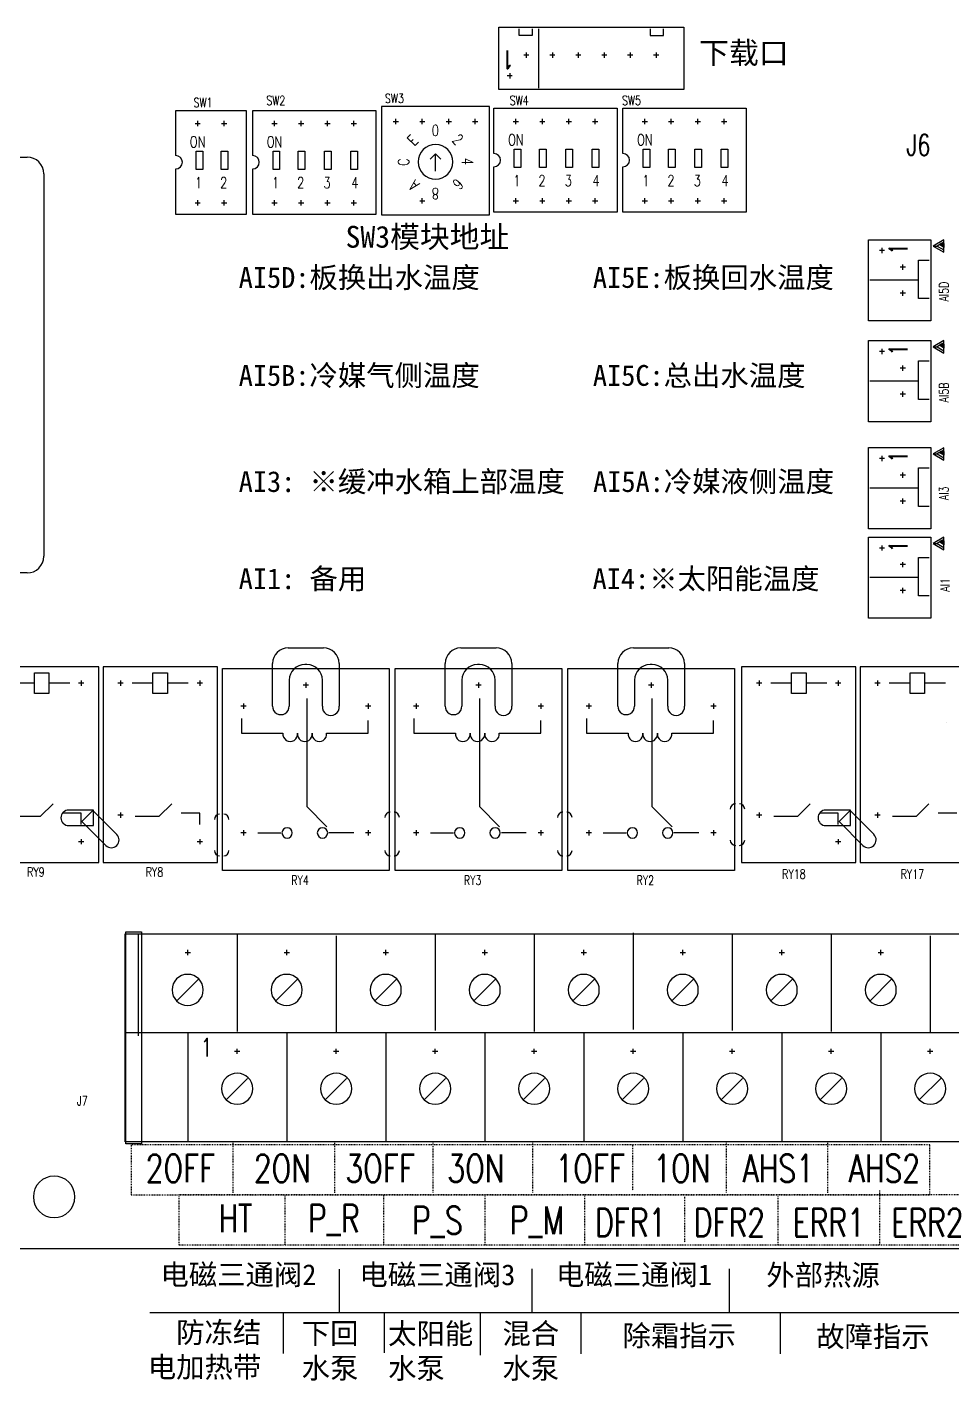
# Model space of a CAD drawing. Extents: x 2314 to 21015, y 153 to 5929.
# Drawn here: x 17591 to 19856, y 465 to 3782 of the extents above; entities that cross this region are included whole.
import ezdxf

# ---------------------------------------------------------------- set-up
doc = ezdxf.new("R2010")
doc.units = 0
doc.header["$MEASUREMENT"] = 0
doc.linetypes.add('PADS_DASH_600000', pattern=[4, 2, -2])
doc.layers.get('0').update_dxf_attribs({"linetype": 'CONTINUOUS'})
for name, color, linetype in [('2D_LINE_26', 2, 'CONTINUOUS'), ('BOARD_CUTOUT_00', 6, 'CONTINUOUS'), ('BOARD_OUTLINE_00', 6, 'CONTINUOUS'), ('DRIL_SYMBOL', 6, 'CONTINUOUS'), ('PART_NAME_26', 2, 'CONTINUOUS'), ('PART_TOP_2DLINE_00', 254, 'CONTINUOUS'), ('PART_TOP_2DLINE_26', 2, 'CONTINUOUS'), ('PART_TOP_COPPER_26', 2, 'CONTINUOUS'), ('PART_TOP_TEXT_26', 2, 'CONTINUOUS'), ('TAG_00', 6, 'CONTINUOUS'), ('TAG_01', 6, 'CONTINUOUS'), ('TEXT_26', 2, 'CONTINUOUS')]:
    doc.layers.add(name, color=color, linetype=linetype)
doc.styles.add('W0$254', font='simplex', dxfattribs={"width": 0.75})
doc.styles.add('宋体', font='simsun.ttc')

msp = doc.modelspace()

# ---------------------------------------------------------------- linework, layer by layer
at = {"color": 0}
msp.add_line((19843.1, 2077.4), (19843.1, 2077.4), dxfattribs=at)
msp.add_line((19843.1, 2077.4), (19843.1, 2077.4), dxfattribs=at)
for p, q in [((18355.8, 738.5), (18355.8, 632.5)), ((18827.1, 739.6), (18827.1, 632.5)), ((19310.6, 739.7), (19310.6, 632.5)), ((18465.6, 632.5), (18465.6, 534)), ((18700.6, 632.5), (18700.6, 527.7)), ((18947.7, 632.5), (18947.7, 531.1)), ((19435.8, 632.5), (19435.8, 531.1))]:
    msp.add_line(p, q)
at = {"lineweight": 30}
for p, q in [((17892, 632.5), (19896.5, 632.5)), ((18218.6, 632.5), (18218.6, 531.8))]:
    msp.add_line(p, q, dxfattribs=at)
at = {"layer": '2D_LINE_26', "color": 0, "linetype": 'PADS_DASH_600000'}
for p, q in [((17845.9, 1043.1), (17845.9, 920.8)), ((19802.4, 1043.1), (17845.9, 1043.1)), ((18095.6, 925.9), (18095.6, 1048.2)), ((18345.2, 925.9), (18345.2, 1048.2)), ((18584.7, 1048.2), (18584.7, 925.9)), ((18829.3, 1048.2), (18829.3, 925.9)), ((19073.8, 1043.1), (19073.8, 931)), ((19303.1, 1048.2), (19303.1, 925.9)), ((19552.7, 925.9), (19552.7, 1050.7)), ((19802.4, 920.8), (19802.4, 1043.1)), ((19680.1, 798.5), (19680.1, 931)), ((17845.9, 920.8), (19802.4, 920.8)), ((17963.1, 920.8), (17963.1, 798.5)), ((19919.6, 920.8), (17963.1, 920.8)), ((18223, 798.5), (18223, 920.8)), ((18465, 798.5), (18465, 920.8)), ((18712.1, 920.8), (18712.1, 798.5)), ((18956.6, 920.8), (18956.6, 798.5)), ((19201.2, 915.7), (19201.2, 803.6)), ((19430.4, 920.8), (19430.4, 798.5)), ((17963.1, 798.5), (19919.6, 798.5))]:
    msp.add_line(p, q, dxfattribs=at)
at = {"layer": 'BOARD_CUTOUT_00', "color": 0}
for centre, radius, start, end in [((18480.3, 1845.5), 12.7, 90, 180), ((18490.4, 1845.5), 12.7, 0, 90), ((18903.1, 1845.5), 12.7, 90, 180), ((18913.3, 1845.5), 12.7, 0, 90), ((19326, 1865.9), 12.7, 90, 180), ((19336.2, 1865.9), 12.7, 0, 90), ((18062.5, 1840.4), 12.7, 90, 180), ((18072.7, 1840.4), 12.7, 0, 90), ((18062.5, 1764), 12.7, 180, 270), ((18072.7, 1764), 12.7, 270, 0), ((18480.3, 1764), 12.7, 180, 270), ((18490.4, 1764), 12.7, 270, 0), ((18903.1, 1764), 12.7, 180, 270), ((18913.3, 1764), 12.7, 270, 0), ((19326, 1789.5), 12.7, 180, 270), ((19336.2, 1789.5), 12.7, 270, 0), ((17657.4, 915.7), 50.9, 0, 180), ((17657.4, 915.7), 50.9, 180, 0)]:
    msp.add_arc(centre, radius, start, end, dxfattribs=at)
at = {"layer": 'BOARD_OUTLINE_00', "color": 0}
msp.add_line((20281.3, 788.4), (14014.6, 788.4), dxfattribs=at)
at = {"layer": 'DRIL_SYMBOL', "color": 0}
for p, q in [((18814, 3719.3), (18814, 3706.3)), ((18877.7, 3719.3), (18877.7, 3706.3)), ((18941.3, 3719.3), (18941.3, 3706.3)), ((19005, 3719.3), (19005, 3706.3)), ((19068.7, 3719.3), (19068.7, 3706.3)), ((19132.4, 3719.3), (19132.4, 3706.3)), ((18820.4, 3712.8), (18807.5, 3712.8)), ((18884.1, 3712.8), (18871.2, 3712.8)), ((18947.8, 3712.8), (18934.9, 3712.8)), ((19011.5, 3712.8), (18998.6, 3712.8)), ((19075.2, 3712.8), (19062.2, 3712.8)), ((19138.9, 3712.8), (19125.9, 3712.8)), ((18779.7, 3661.9), (18766.7, 3661.9)), ((18773.2, 3668.3), (18773.2, 3655.4)), ((18009, 3538.7), (18009, 3551.7)), ((18073.7, 3538.7), (18073.7, 3551.7)), ((18197.5, 3538.7), (18197.5, 3551.7)), ((18262.2, 3538.7), (18262.2, 3551.7)), ((18326.9, 3538.7), (18326.9, 3551.7)), ((18391.6, 3538.7), (18391.6, 3551.7)), ((18488, 3550.3), (18501, 3550.3)), ((18494.5, 3543.8), (18494.5, 3556.8)), ((18552.8, 3550.3), (18565.7, 3550.3)), ((18559.2, 3543.8), (18559.2, 3556.8)), ((18617.5, 3550.3), (18630.4, 3550.3)), ((18623.9, 3543.8), (18623.9, 3556.8)), ((18682.2, 3550.3), (18695.1, 3550.3)), ((18688.6, 3543.8), (18688.6, 3556.8)), ((18782, 3550.3), (18795, 3550.3)), ((18788.5, 3543.8), (18788.5, 3556.8)), ((18846.7, 3550.3), (18859.7, 3550.3)), ((18853.2, 3543.8), (18853.2, 3556.8)), ((18911.4, 3550.3), (18924.4, 3550.3)), ((18917.9, 3543.8), (18917.9, 3556.8)), ((18976.1, 3550.3), (18989.1, 3550.3)), ((18982.6, 3543.8), (18982.6, 3556.8)), ((19097.9, 3550.3), (19110.8, 3550.3)), ((19104.4, 3543.8), (19104.4, 3556.8)), ((19162.6, 3550.3), (19175.6, 3550.3)), ((19169.1, 3543.8), (19169.1, 3556.8)), ((19227.3, 3550.3), (19240.3, 3550.3)), ((19233.8, 3543.8), (19233.8, 3556.8)), ((19292, 3550.3), (19305, 3550.3)), ((19298.5, 3543.8), (19298.5, 3556.8)), ((18002.5, 3545.2), (18015.4, 3545.2)), ((18067.2, 3545.2), (18080.2, 3545.2)), ((18191, 3545.2), (18204, 3545.2)), ((18255.7, 3545.2), (18268.7, 3545.2)), ((18320.4, 3545.2), (18333.4, 3545.2)), ((18385.1, 3545.2), (18398.1, 3545.2)), ((18002.5, 3351.1), (18015.4, 3351.1)), ((18009, 3344.6), (18009, 3357.5)), ((18067.2, 3351.1), (18080.2, 3351.1)), ((18073.7, 3344.6), (18073.7, 3357.5)), ((18191, 3351.1), (18204, 3351.1)), ((18197.5, 3344.6), (18197.5, 3357.5)), ((18255.7, 3351.1), (18268.7, 3351.1)), ((18262.2, 3344.6), (18262.2, 3357.5)), ((18320.4, 3351.1), (18333.4, 3351.1)), ((18326.9, 3344.6), (18326.9, 3357.5)), ((18385.1, 3351.1), (18398.1, 3351.1)), ((18391.6, 3344.6), (18391.6, 3357.5)), ((18552.8, 3356.2), (18565.7, 3356.2)), ((18559.2, 3349.7), (18559.2, 3362.6)), ((18782, 3356.2), (18795, 3356.2)), ((18788.5, 3349.7), (18788.5, 3362.6)), ((18846.7, 3356.2), (18859.7, 3356.2)), ((18853.2, 3349.7), (18853.2, 3362.6)), ((18911.4, 3356.2), (18924.4, 3356.2)), ((18917.9, 3349.7), (18917.9, 3362.6)), ((18976.1, 3356.2), (18989.1, 3356.2)), ((18982.6, 3349.7), (18982.6, 3362.6)), ((19097.9, 3356.2), (19110.8, 3356.2)), ((19104.4, 3349.7), (19104.4, 3362.6)), ((19162.6, 3356.2), (19175.6, 3356.2)), ((19169.1, 3349.7), (19169.1, 3362.6)), ((19227.3, 3356.2), (19240.3, 3356.2)), ((19233.8, 3349.7), (19233.8, 3362.6)), ((19292, 3356.2), (19305, 3356.2)), ((19298.5, 3349.7), (19298.5, 3362.6)), ((19691.7, 3233.9), (19678.7, 3233.9)), ((19685.2, 3227.4), (19685.2, 3240.4)), ((19742.6, 3193.1), (19729.7, 3193.1)), ((19736.1, 3186.7), (19736.1, 3199.6)), ((19742.6, 3129.5), (19729.7, 3129.5)), ((19736.1, 3123), (19736.1, 3135.9)), ((19691.7, 2986.8), (19678.7, 2986.8)), ((19685.2, 2980.3), (19685.2, 2993.3)), ((19736.1, 2939.6), (19736.1, 2952.5)), ((19742.6, 2946), (19729.7, 2946)), ((19736.1, 2875.9), (19736.1, 2888.8)), ((19742.6, 2882.3), (19729.7, 2882.3)), ((19691.7, 2724.4), (19678.7, 2724.4)), ((19685.2, 2717.9), (19685.2, 2730.9)), ((19736.1, 2677.2), (19736.1, 2690.1)), ((19742.6, 2683.6), (19729.7, 2683.6)), ((19736.1, 2613.5), (19736.1, 2626.4)), ((19742.6, 2620), (19729.7, 2620)), ((19691.7, 2505.3), (19678.7, 2505.3)), ((19685.2, 2498.9), (19685.2, 2511.8)), ((19742.6, 2464.6), (19729.7, 2464.6)), ((19736.1, 2458.1), (19736.1, 2471)), ((19742.6, 2400.9), (19729.7, 2400.9)), ((19736.1, 2394.4), (19736.1, 2407.4)), ((17730.1, 2174.2), (17717.2, 2174.2)), ((17723.7, 2180.6), (17723.7, 2167.7)), ((17826.4, 2174.2), (17813.5, 2174.2)), ((17820, 2180.6), (17820, 2167.7)), ((18020.5, 2174.2), (18007.6, 2174.2)), ((18014.1, 2180.6), (18014.1, 2167.7)), ((18280.4, 2169.1), (18267.4, 2169.1)), ((18273.9, 2175.5), (18273.9, 2162.6)), ((18703.3, 2169.1), (18690.3, 2169.1)), ((18696.8, 2175.5), (18696.8, 2162.6)), ((19126.1, 2169.1), (19113.2, 2169.1)), ((19119.7, 2175.5), (19119.7, 2162.6)), ((19390.6, 2174.2), (19377.6, 2174.2)), ((19384.1, 2180.6), (19384.1, 2167.7)), ((19584.7, 2174.2), (19571.7, 2174.2)), ((19578.2, 2180.6), (19578.2, 2167.7)), ((19681, 2174.2), (19668, 2174.2)), ((19674.5, 2180.6), (19674.5, 2167.7)), ((18121.1, 2124.6), (18121.1, 2111.6)), ((18426.8, 2124.6), (18426.8, 2111.6)), ((18543.9, 2124.6), (18543.9, 2111.6)), ((18849.6, 2124.6), (18849.6, 2111.6)), ((18966.8, 2124.6), (18966.8, 2111.6)), ((19272.5, 2124.6), (19272.5, 2111.6)), ((18127.5, 2118.1), (18114.6, 2118.1)), ((18433.2, 2118.1), (18420.3, 2118.1)), ((18550.4, 2118.1), (18537.5, 2118.1)), ((18856.1, 2118.1), (18843.2, 2118.1)), ((18973.3, 2118.1), (18960.3, 2118.1)), ((19279, 2118.1), (19266, 2118.1)), ((17826.4, 1850.6), (17813.5, 1850.6)), ((17820, 1857.1), (17820, 1844.2)), ((19390.6, 1850.6), (19377.6, 1850.6)), ((19384.1, 1857.1), (19384.1, 1844.2)), ((19681, 1850.6), (19668, 1850.6)), ((19674.5, 1857.1), (19674.5, 1844.2)), ((17723.7, 1792.4), (17723.7, 1779.5)), ((18014.1, 1792.4), (18014.1, 1779.5)), ((18127.5, 1807.3), (18114.6, 1807.3)), ((18121.1, 1813.8), (18121.1, 1800.9)), ((18433.2, 1807.3), (18420.3, 1807.3)), ((18426.8, 1813.8), (18426.8, 1800.9)), ((18550.4, 1807.3), (18537.5, 1807.3)), ((18543.9, 1813.8), (18543.9, 1800.9)), ((18856.1, 1807.3), (18843.2, 1807.3)), ((18849.6, 1813.8), (18849.6, 1800.9)), ((18973.3, 1807.3), (18960.3, 1807.3)), ((18966.8, 1813.8), (18966.8, 1800.9)), ((19279, 1807.3), (19266, 1807.3)), ((19272.5, 1813.8), (19272.5, 1800.9)), ((19578.2, 1792.4), (19578.2, 1779.5)), ((17730.1, 1785.9), (17717.2, 1785.9)), ((18020.5, 1785.9), (18007.6, 1785.9)), ((19584.7, 1785.9), (19571.7, 1785.9)), ((17978, 1514.4), (17991, 1514.4)), ((17984.5, 1507.9), (17984.5, 1520.8)), ((18220.6, 1514.4), (18233.5, 1514.4)), ((18227, 1507.9), (18227, 1520.8)), ((18463.1, 1514.4), (18476, 1514.4)), ((18469.6, 1507.9), (18469.6, 1520.8)), ((18705.6, 1514.4), (18718.5, 1514.4)), ((18712.1, 1507.9), (18712.1, 1520.8)), ((18948.1, 1514.4), (18961.1, 1514.4)), ((18954.6, 1507.9), (18954.6, 1520.8)), ((19190.6, 1514.4), (19203.6, 1514.4)), ((19197.1, 1507.9), (19197.1, 1520.8)), ((19433.1, 1514.4), (19446.1, 1514.4)), ((19439.6, 1507.9), (19439.6, 1520.8)), ((19675.7, 1514.4), (19688.6, 1514.4)), ((19682.1, 1507.9), (19682.1, 1520.8)), ((18099.3, 1272.4), (18112.2, 1272.4)), ((18105.8, 1265.9), (18105.8, 1278.8)), ((18341.8, 1272.4), (18354.8, 1272.4)), ((18348.3, 1265.9), (18348.3, 1278.8)), ((18584.3, 1272.4), (18597.3, 1272.4)), ((18590.8, 1265.9), (18590.8, 1278.8)), ((18826.9, 1272.4), (18839.8, 1272.4)), ((18833.3, 1265.9), (18833.3, 1278.8)), ((19069.4, 1272.4), (19082.3, 1272.4)), ((19075.8, 1265.9), (19075.8, 1278.8)), ((19311.9, 1272.4), (19324.8, 1272.4)), ((19318.4, 1265.9), (19318.4, 1278.8)), ((19554.4, 1272.4), (19567.3, 1272.4)), ((19560.9, 1265.9), (19560.9, 1278.8)), ((19796.9, 1272.4), (19809.9, 1272.4)), ((19803.4, 1265.9), (19803.4, 1278.8))]:
    msp.add_line(p, q, dxfattribs=at)
at = {"layer": 'PART_TOP_2DLINE_00', "color": 0}
for p, q in [((18230.6, 2260.8), (18317.2, 2260.8)), ((18653.5, 2260.8), (18740.1, 2260.8)), ((19076.4, 2260.8), (19163, 2260.8)), ((18192.4, 2118.1), (18192.4, 2222.6)), ((18355.4, 2222.6), (18355.4, 2118.1)), ((18615.3, 2118.1), (18615.3, 2222.6)), ((18778.3, 2222.6), (18778.3, 2118.1)), ((19038.1, 2118.1), (19038.1, 2222.6)), ((19201.2, 2222.6), (19201.2, 2118.1)), ((18276.5, 2220), (18271.4, 2220)), ((18699.3, 2220), (18694.2, 2220)), ((19122.2, 2220), (19117.1, 2220)), ((18233.2, 2181.8), (18233.2, 2118.1)), ((18314.7, 2118.1), (18314.7, 2181.8)), ((18656, 2181.8), (18656, 2118.1)), ((18737.5, 2118.1), (18737.5, 2181.8)), ((19078.9, 2181.8), (19078.9, 2118.1)), ((19160.4, 2118.1), (19160.4, 2181.8)), ((17753.7, 1863.4), (17693.1, 1863.4)), ((17752.4, 1862.1), (17725.4, 1835.1)), ((17811, 1803.5), (17752.4, 1862.1)), ((17753.7, 1825.2), (17753.7, 1863.4)), ((19608.3, 1863.4), (19547.6, 1863.4)), ((19607, 1862.1), (19580, 1835.1)), ((19665.6, 1803.5), (19607, 1862.1)), ((19608.3, 1825.2), (19608.3, 1863.4)), ((17693.1, 1825.2), (17753.7, 1825.2)), ((17725.4, 1835.1), (17784, 1776.5)), ((19547.6, 1825.2), (19608.3, 1825.2)), ((19580, 1835.1), (19638.6, 1776.5))]:
    msp.add_line(p, q, dxfattribs=at)
for centre, radius, start, end in [((18230.6, 2222.6), 38.2, 90, 180), ((18317.2, 2222.6), 38.2, 0, 90), ((18653.5, 2222.6), 38.2, 90, 180), ((18740.1, 2222.6), 38.2, 0, 90), ((19076.4, 2222.6), 38.2, 90, 180), ((19163, 2222.6), 38.2, 0, 90), ((18271.4, 2181.8), 38.2, 90, 180), ((18276.5, 2181.8), 38.2, 0, 90), ((18694.2, 2181.8), 38.2, 90, 180), ((18699.3, 2181.8), 38.2, 0, 90), ((19117.1, 2181.8), 38.2, 90, 180), ((19122.2, 2181.8), 38.2, 0, 90), ((18212.8, 2117.5), 20.4, 178.2, 1.8), ((18335, 2115.6), 20.5, 172.85, 7.15), ((18635.6, 2117.5), 20.4, 178.2, 1.8), ((18757.9, 2115.6), 20.5, 172.85, 7.15), ((19058.5, 2117.5), 20.4, 178.2, 1.8), ((19180.8, 2115.6), 20.5, 172.85, 7.15), ((17693.1, 1844.3), 19.1, 90, 270), ((19547.6, 1844.3), 19.1, 90, 270), ((17797.2, 1790.3), 19.1, 226.4, 43.6), ((19651.7, 1790.3), 19.1, 226.4, 43.6)]:
    msp.add_arc(centre, radius, start, end, dxfattribs=at)
at = {"layer": 'PART_TOP_2DLINE_26', "color": 0}
for p, q in [((18746.5, 3628.8), (18746.5, 3781.6)), ((18746.5, 3781.6), (19199.9, 3781.6)), ((19199.9, 3781.6), (19199.9, 3628.8)), ((18796.3, 3761.3), (18796.3, 3777.5)), ((18828.6, 3761.3), (18796.3, 3761.3)), ((18828.6, 3777.5), (18828.6, 3761.3)), ((18844.8, 3631.9), (18844.8, 3777.5)), ((19117.7, 3777.5), (19117.7, 3761.3)), ((19117.7, 3761.3), (19150.1, 3761.3)), ((19150.1, 3761.3), (19150.1, 3777.5)), ((19199.9, 3628.8), (18746.5, 3628.8)), ((18724, 3587), (18459.1, 3587)), ((18459.1, 3587), (18459.1, 3322)), ((18724, 3322), (18724, 3587)), ((18734.7, 3471.7), (18734.7, 3582.6)), ((18734.7, 3582.6), (19036.4, 3582.6)), ((19036.4, 3582.6), (19036.4, 3327.9)), ((19050.6, 3471.7), (19050.6, 3582.6)), ((19050.6, 3582.6), (19352.2, 3582.6)), ((19352.2, 3582.6), (19352.2, 3327.9)), ((17955.2, 3466.6), (17955.2, 3577.5)), ((17955.2, 3577.5), (18127.4, 3577.5)), ((18127.4, 3577.5), (18127.4, 3322.8)), ((18143.7, 3466.6), (18143.7, 3577.5)), ((18143.7, 3577.5), (18445.4, 3577.5)), ((18445.4, 3577.5), (18445.4, 3322.8)), ((18784.6, 3437.5), (18784.6, 3482.8)), ((18784.6, 3482.8), (18800.8, 3482.8)), ((18800.8, 3482.8), (18800.8, 3444)), ((18846.1, 3437.5), (18846.1, 3482.8)), ((18846.1, 3482.8), (18862.3, 3482.8)), ((18862.3, 3482.8), (18862.3, 3444)), ((18910.8, 3437.5), (18910.8, 3482.8)), ((18910.8, 3482.8), (18927, 3482.8)), ((18927, 3482.8), (18927, 3444)), ((18975.5, 3437.5), (18975.5, 3482.8)), ((18975.5, 3482.8), (18991.7, 3482.8)), ((18991.7, 3482.8), (18991.7, 3444)), ((19100.5, 3437.5), (19100.5, 3482.8)), ((19100.5, 3482.8), (19116.7, 3482.8)), ((19116.7, 3482.8), (19116.7, 3444)), ((19162, 3437.5), (19162, 3482.8)), ((19162, 3482.8), (19178.2, 3482.8)), ((19178.2, 3482.8), (19178.2, 3444)), ((19226.7, 3437.5), (19226.7, 3482.8)), ((19226.7, 3482.8), (19242.9, 3482.8)), ((19242.9, 3482.8), (19242.9, 3444)), ((19291.4, 3437.5), (19291.4, 3482.8)), ((19291.4, 3482.8), (19307.6, 3482.8)), ((19307.6, 3482.8), (19307.6, 3444)), ((16042.4, 3463.2), (17591.1, 3463.2)), ((18005.1, 3432.4), (18005.1, 3477.7)), ((18005.1, 3477.7), (18021.3, 3477.7)), ((18021.3, 3477.7), (18021.3, 3438.9)), ((18066.6, 3432.4), (18066.6, 3477.7)), ((18066.6, 3477.7), (18082.8, 3477.7)), ((18082.8, 3477.7), (18082.8, 3438.9)), ((18193.6, 3432.4), (18193.6, 3477.7)), ((18193.6, 3477.7), (18209.8, 3477.7)), ((18209.8, 3477.7), (18209.8, 3438.9)), ((18255.1, 3432.4), (18255.1, 3477.7)), ((18255.1, 3477.7), (18271.3, 3477.7)), ((18271.3, 3477.7), (18271.3, 3438.9)), ((18319.8, 3432.4), (18319.8, 3477.7)), ((18319.8, 3477.7), (18336, 3477.7)), ((18336, 3477.7), (18336, 3438.9)), ((18384.5, 3432.4), (18384.5, 3477.7)), ((18384.5, 3477.7), (18400.7, 3477.7)), ((18400.7, 3477.7), (18400.7, 3438.9)), ((18578.6, 3457.8), (18591.6, 3470.8)), ((18591.6, 3470.8), (18604.5, 3457.8)), ((18591.6, 3428.7), (18591.6, 3470.8)), ((17632, 3422.3), (17632, 2485)), ((17955.2, 3322.8), (17955.2, 3434.2)), ((18021.3, 3432.4), (18005.1, 3432.4)), ((18021.3, 3438.9), (18021.3, 3432.4)), ((18082.8, 3432.4), (18066.6, 3432.4)), ((18082.8, 3438.9), (18082.8, 3432.4)), ((18143.7, 3322.8), (18143.7, 3434.2)), ((18209.8, 3432.4), (18193.6, 3432.4)), ((18209.8, 3438.9), (18209.8, 3432.4)), ((18271.3, 3432.4), (18255.1, 3432.4)), ((18271.3, 3438.9), (18271.3, 3432.4)), ((18336, 3432.4), (18319.8, 3432.4)), ((18336, 3438.9), (18336, 3432.4)), ((18400.7, 3432.4), (18384.5, 3432.4)), ((18400.7, 3438.9), (18400.7, 3432.4)), ((18734.7, 3327.9), (18734.7, 3439.3)), ((18800.8, 3437.5), (18784.6, 3437.5)), ((18800.8, 3444), (18800.8, 3437.5)), ((18862.3, 3437.5), (18846.1, 3437.5)), ((18862.3, 3444), (18862.3, 3437.5)), ((18927, 3437.5), (18910.8, 3437.5)), ((18927, 3444), (18927, 3437.5)), ((18991.7, 3437.5), (18975.5, 3437.5)), ((18991.7, 3444), (18991.7, 3437.5)), ((19050.6, 3327.9), (19050.6, 3439.3)), ((19116.7, 3437.5), (19100.5, 3437.5)), ((19116.7, 3444), (19116.7, 3437.5)), ((19178.2, 3437.5), (19162, 3437.5)), ((19178.2, 3444), (19178.2, 3437.5)), ((19242.9, 3437.5), (19226.7, 3437.5)), ((19242.9, 3444), (19242.9, 3437.5)), ((19307.6, 3437.5), (19291.4, 3437.5)), ((19307.6, 3444), (19307.6, 3437.5)), ((18127.4, 3322.8), (17955.2, 3322.8)), ((18445.4, 3322.8), (18143.7, 3322.8)), ((18459.1, 3322), (18724, 3322)), ((19036.4, 3327.9), (18734.7, 3327.9)), ((19352.2, 3327.9), (19050.6, 3327.9)), ((19652.1, 3061.9), (19652.1, 3260.6)), ((19652.1, 3260.6), (19804.9, 3260.6)), ((19804.9, 3260.6), (19804.9, 3061.9)), ((19836.8, 3260.5), (19810.9, 3245.2)), ((19830.3, 3251.7), (19820.6, 3245.2)), ((19830.3, 3251.7), (19827.1, 3248.4)), ((19827.1, 3248.4), (19830.3, 3251.7)), ((19836.8, 3254.9), (19830.3, 3251.7)), ((19830.3, 3251.7), (19836.8, 3251.7)), ((19836.8, 3245.2), (19830.3, 3251.7)), ((19836.8, 3229.9), (19836.8, 3260.5)), ((19836.8, 3245.2), (19836.8, 3254.9)), ((19836.8, 3251.7), (19836.8, 3248.4)), ((19810.9, 3245.2), (19836.8, 3229.9)), ((19810.9, 3245.2), (19820.6, 3245.2)), ((19820.6, 3245.2), (19836.8, 3235.5)), ((19827.1, 3248.4), (19836.8, 3248.4)), ((19836.8, 3241.9), (19827.1, 3248.4)), ((19836.8, 3248.4), (19836.8, 3241.9)), ((19836.8, 3248.4), (19836.8, 3245.2)), ((19836.8, 3241.9), (19836.8, 3245.2)), ((19836.8, 3235.5), (19836.8, 3241.9)), ((19774.4, 3116.7), (19774.4, 3210.8)), ((19774.4, 3210.8), (19800.8, 3210.8)), ((19655.3, 3162.3), (19774.4, 3162.3)), ((19800.8, 3116.7), (19774.4, 3116.7)), ((19804.9, 3061.9), (19652.1, 3061.9)), ((19652.1, 2814.8), (19652.1, 3013.5)), ((19652.1, 3013.5), (19804.9, 3013.5)), ((19804.9, 3013.5), (19804.9, 2814.8)), ((19836.8, 3013.4), (19810.9, 2998.1)), ((19810.9, 2998.1), (19836.8, 2982.8)), ((19810.9, 2998.1), (19820.6, 2998.1)), ((19830.3, 3004.6), (19820.6, 2998.1)), ((19820.6, 2998.1), (19836.8, 2988.4)), ((19830.3, 3004.6), (19827.1, 3001.3)), ((19827.1, 3001.3), (19830.3, 3004.6)), ((19827.1, 3001.3), (19836.8, 3001.3)), ((19836.8, 2994.8), (19827.1, 3001.3)), ((19836.8, 3007.8), (19830.3, 3004.6)), ((19830.3, 3004.6), (19836.8, 3004.6)), ((19836.8, 2998.1), (19830.3, 3004.6)), ((19836.8, 2982.8), (19836.8, 3013.4)), ((19836.8, 2998.1), (19836.8, 3007.8)), ((19836.8, 3004.6), (19836.8, 3001.3)), ((19836.8, 3001.3), (19836.8, 2994.8)), ((19836.8, 3001.3), (19836.8, 2998.1)), ((19836.8, 2994.8), (19836.8, 2998.1)), ((19836.8, 2988.4), (19836.8, 2994.8)), ((19774.4, 2869.6), (19774.4, 2963.7)), ((19774.4, 2963.7), (19800.8, 2963.7)), ((19655.3, 2915.2), (19774.4, 2915.2)), ((19800.8, 2869.6), (19774.4, 2869.6)), ((19804.9, 2814.8), (19652.1, 2814.8)), ((19652.1, 2552.5), (19652.1, 2751.2)), ((19652.1, 2751.2), (19804.9, 2751.2)), ((19804.9, 2751.2), (19804.9, 2552.5)), ((19836.8, 2751), (19810.9, 2735.7)), ((19810.9, 2735.7), (19836.8, 2720.4)), ((19810.9, 2735.7), (19820.6, 2735.7)), ((19830.3, 2742.2), (19820.6, 2735.7)), ((19820.6, 2735.7), (19836.8, 2726)), ((19830.3, 2742.2), (19827.1, 2738.9)), ((19827.1, 2738.9), (19830.3, 2742.2)), ((19827.1, 2738.9), (19836.8, 2738.9)), ((19836.8, 2732.5), (19827.1, 2738.9)), ((19836.8, 2745.4), (19830.3, 2742.2)), ((19830.3, 2742.2), (19836.8, 2742.2)), ((19836.8, 2735.7), (19830.3, 2742.2)), ((19836.8, 2720.4), (19836.8, 2751)), ((19836.8, 2735.7), (19836.8, 2745.4)), ((19836.8, 2742.2), (19836.8, 2738.9)), ((19836.8, 2738.9), (19836.8, 2732.5)), ((19836.8, 2738.9), (19836.8, 2735.7)), ((19836.8, 2732.5), (19836.8, 2735.7)), ((19836.8, 2726), (19836.8, 2732.5)), ((19774.4, 2607.2), (19774.4, 2701.4)), ((19774.4, 2701.4), (19800.8, 2701.4)), ((19655.3, 2652.8), (19774.4, 2652.8)), ((19800.8, 2607.2), (19774.4, 2607.2)), ((19804.9, 2552.5), (19652.1, 2552.5)), ((19652.1, 2333.4), (19652.1, 2532.1)), ((19652.1, 2532.1), (19804.9, 2532.1)), ((19804.9, 2532.1), (19804.9, 2333.4)), ((19836.8, 2531.9), (19810.9, 2516.6)), ((19830.3, 2523.1), (19820.6, 2516.6)), ((19830.3, 2523.1), (19827.1, 2519.8)), ((19827.1, 2519.8), (19830.3, 2523.1)), ((19836.8, 2526.3), (19830.3, 2523.1)), ((19830.3, 2523.1), (19836.8, 2523.1)), ((19836.8, 2516.6), (19830.3, 2523.1)), ((19836.8, 2501.3), (19836.8, 2531.9)), ((19836.8, 2516.6), (19836.8, 2526.3)), ((19836.8, 2523.1), (19836.8, 2519.8)), ((19810.9, 2516.6), (19836.8, 2501.3)), ((19810.9, 2516.6), (19820.6, 2516.6)), ((19820.6, 2516.6), (19836.8, 2506.9)), ((19827.1, 2519.8), (19836.8, 2519.8)), ((19836.8, 2513.4), (19827.1, 2519.8)), ((19836.8, 2519.8), (19836.8, 2513.4)), ((19836.8, 2519.8), (19836.8, 2516.6)), ((19836.8, 2513.4), (19836.8, 2516.6)), ((19836.8, 2506.9), (19836.8, 2513.4)), ((19774.4, 2388.1), (19774.4, 2482.3)), ((19774.4, 2482.3), (19800.8, 2482.3)), ((17591.1, 2444.2), (16042.4, 2444.2)), ((19655.3, 2433.7), (19774.4, 2433.7)), ((19800.8, 2388.1), (19774.4, 2388.1)), ((19804.9, 2333.4), (19652.1, 2333.4)), ((17767, 2213.9), (17486.8, 2213.9)), ((17609, 2148.7), (17609, 2199.6)), ((17609, 2199.6), (17644.7, 2199.6)), ((17644.7, 2199.6), (17644.7, 2148.7)), ((17767, 1735), (17767, 2213.9)), ((17777.2, 2213.9), (17777.2, 1735)), ((18057.4, 2213.9), (17777.2, 2213.9)), ((17899.4, 2148.7), (17899.4, 2199.6)), ((17899.4, 2199.6), (17935.1, 2199.6)), ((17935.1, 2199.6), (17935.1, 2148.7)), ((18057.4, 1735), (18057.4, 2213.9)), ((18070.1, 2209.8), (18477.7, 2209.8)), ((18070.1, 1715.6), (18070.1, 2209.8)), ((18477.7, 2209.8), (18477.7, 1715.6)), ((18493, 2209.8), (18900.6, 2209.8)), ((18493, 1715.6), (18493, 2209.8)), ((18900.6, 2209.8), (18900.6, 1715.6)), ((18915.9, 2209.8), (19323.5, 2209.8)), ((18915.9, 1715.6), (18915.9, 2209.8)), ((19323.5, 2209.8), (19323.5, 1715.6)), ((19341.3, 2213.9), (19341.3, 1735)), ((19621.5, 2213.9), (19341.3, 2213.9)), ((19463.6, 2148.7), (19463.6, 2199.6)), ((19463.6, 2199.6), (19499.2, 2199.6)), ((19499.2, 2199.6), (19499.2, 2148.7)), ((19621.5, 1735), (19621.5, 2213.9)), ((19631.7, 2213.9), (19631.7, 1735)), ((19911.9, 2213.9), (19631.7, 2213.9)), ((19754, 2148.7), (19754, 2199.6)), ((19754, 2199.6), (19789.6, 2199.6)), ((19789.6, 2199.6), (19789.6, 2148.7)), ((17609, 2174.2), (17558.1, 2174.2)), ((17695.6, 2174.2), (17644.7, 2174.2)), ((17899.4, 2174.2), (17848.5, 2174.2)), ((17986, 2174.2), (17935.1, 2174.2)), ((19463.6, 2174.2), (19412.6, 2174.2)), ((19550.2, 2174.2), (19499.2, 2174.2)), ((19754, 2174.2), (19703, 2174.2)), ((19840.6, 2174.2), (19789.6, 2174.2)), ((17644.7, 2148.7), (17609, 2148.7)), ((17935.1, 2148.7), (17899.4, 2148.7)), ((18276.1, 2136.6), (18276.1, 1871.7)), ((18698.9, 2136.6), (18698.9, 1871.7)), ((19121.8, 2136.6), (19121.8, 1871.7)), ((19499.2, 2148.7), (19463.6, 2148.7)), ((19789.6, 2148.7), (19754, 2148.7)), ((18116, 2087.5), (18116, 2051.9)), ((18426.8, 2051.9), (18426.8, 2082.5)), ((18538.8, 2087.5), (18538.8, 2051.9)), ((18849.6, 2051.9), (18849.6, 2082.5)), ((18961.7, 2087.5), (18961.7, 2051.9)), ((19272.5, 2051.9), (19272.5, 2082.5)), ((18116, 2051.9), (18217.9, 2051.9)), ((18324.9, 2051.9), (18426.8, 2051.9)), ((18538.8, 2051.9), (18640.7, 2051.9)), ((18747.7, 2051.9), (18849.6, 2051.9)), ((18961.7, 2051.9), (19063.6, 2051.9)), ((19170.6, 2051.9), (19272.5, 2051.9)), ((17624.3, 1848.1), (17654.9, 1878.7)), ((17914.7, 1848.1), (17945.3, 1878.7)), ((18276.1, 1871.7), (18325.2, 1822.6)), ((18698.9, 1871.7), (18748.1, 1822.6)), ((19121.8, 1871.7), (19171, 1822.6)), ((19478.8, 1848.1), (19509.4, 1878.7)), ((19769.3, 1848.1), (19799.8, 1878.7)), ((17565.7, 1848.1), (17624.3, 1848.1)), ((17723.7, 1855.7), (17677.8, 1855.7)), ((17723.7, 1827.7), (17723.7, 1855.7)), ((17856.1, 1848.1), (17914.7, 1848.1)), ((18014.1, 1855.7), (17968.2, 1855.7)), ((18014.1, 1827.7), (18014.1, 1855.7)), ((19420.3, 1848.1), (19478.8, 1848.1)), ((19578.2, 1855.7), (19532.3, 1855.7)), ((19578.2, 1827.7), (19578.2, 1855.7)), ((19710.7, 1848.1), (19769.3, 1848.1)), ((19868.6, 1855.7), (19822.8, 1855.7)), ((18156.7, 1807.3), (18212.8, 1807.3)), ((18391.1, 1807.3), (18330, 1807.3)), ((18579.6, 1807.3), (18635.6, 1807.3)), ((18814, 1807.3), (18752.8, 1807.3)), ((19002.5, 1807.3), (19058.5, 1807.3)), ((19236.8, 1807.3), (19175.7, 1807.3)), ((17486.8, 1735), (17767, 1735)), ((17777.2, 1735), (18057.4, 1735)), ((19341.3, 1735), (19621.5, 1735)), ((19631.7, 1735), (19911.9, 1735)), ((18477.7, 1715.6), (18070.1, 1715.6)), ((18900.6, 1715.6), (18493, 1715.6)), ((19323.5, 1715.6), (18915.9, 1715.6)), ((17831.2, 1560.2), (19956.7, 1560.2)), ((17831.2, 1050.7), (17831.2, 1560.2)), ((17863.3, 1560.2), (17863.3, 1310.6)), ((18590.8, 1560.2), (18590.8, 1323.3)), ((19075.8, 1562.8), (19075.8, 1325.9)), ((19318.4, 1560.2), (19318.4, 1323.3)), ((18105.8, 1557.7), (18105.8, 1320.8)), ((18348.3, 1555.1), (18348.3, 1318.2)), ((18833.3, 1557.7), (18833.3, 1320.8)), ((19560.9, 1557.7), (19560.9, 1320.8)), ((19803.4, 1555.1), (19803.4, 1318.2)), ((18010, 1448.1), (17959, 1397.2)), ((18252.5, 1448.1), (18201.6, 1397.2)), ((18495, 1448.1), (18444.1, 1397.2)), ((18737.5, 1448.1), (18686.6, 1397.2)), ((18980.1, 1448.1), (18929.1, 1397.2)), ((19222.6, 1448.1), (19171.6, 1397.2)), ((19465.1, 1448.1), (19414.1, 1397.2)), ((19707.6, 1448.1), (19656.7, 1397.2)), ((17830.7, 1318.2), (19950.1, 1318.2)), ((17984.5, 1318.2), (17984.5, 1050.7)), ((18227, 1318.2), (18227, 1050.7)), ((18469.6, 1318.2), (18469.6, 1050.7)), ((18712.1, 1318.2), (18712.1, 1050.7)), ((18954.6, 1318.2), (18954.6, 1050.7)), ((19197.1, 1318.2), (19197.1, 1050.7)), ((19439.6, 1318.2), (19439.6, 1050.7)), ((19682.1, 1318.2), (19682.1, 1050.7)), ((18131.3, 1206.1), (18080.3, 1155.2)), ((18373.8, 1206.1), (18322.8, 1155.2)), ((18616.3, 1206.1), (18565.3, 1155.2)), ((18858.8, 1206.1), (18807.9, 1155.2)), ((19101.3, 1206.1), (19050.4, 1155.2)), ((19343.8, 1206.1), (19292.9, 1155.2)), ((19586.4, 1206.1), (19535.4, 1155.2)), ((19828.9, 1206.1), (19777.9, 1155.2)), ((19956.7, 1050.7), (17831.2, 1050.7))]:
    msp.add_line(p, q, dxfattribs=at)
for centre, radius, start, end in [((18591.6, 3451.4), 42.6, 90, 270), ((18591.6, 3451.4), 42.6, 270, 90), ((17591.1, 3422.3), 40.8, 0, 90), ((17955.2, 3450.4), 16.2, 270, 90), ((18143.7, 3450.4), 16.2, 270, 90), ((18734.7, 3455.5), 16.2, 270, 90), ((19050.6, 3455.5), 16.2, 270, 90), ((17591.1, 2485), 40.8, 270, 0), ((18235.7, 2049.3), 18, 171.85, 8.15), ((18271.4, 2049.3), 18, 171.85, 8.15), ((18307, 2049.3), 18, 171.85, 8.15), ((18658.6, 2049.3), 18, 171.85, 8.15), ((18694.2, 2049.3), 18, 171.85, 8.15), ((18729.9, 2049.3), 18, 171.85, 8.15), ((19081.4, 2049.3), 18, 171.85, 8.15), ((19117.1, 2049.3), 18, 171.85, 8.15), ((19152.8, 2049.3), 18, 171.85, 8.15), ((18228.1, 1807.3), 12.7, 0, 180), ((18228.1, 1807.3), 12.7, 180, 0), ((18314.7, 1807.3), 12.7, 0, 180), ((18314.7, 1807.3), 12.7, 180, 0), ((18650.9, 1807.3), 12.7, 0, 180), ((18650.9, 1807.3), 12.7, 180, 0), ((18737.5, 1807.3), 12.7, 0, 180), ((18737.5, 1807.3), 12.7, 180, 0), ((19073.8, 1807.3), 12.7, 0, 180), ((19073.8, 1807.3), 12.7, 180, 0), ((19160.4, 1807.3), 12.7, 0, 180), ((19160.4, 1807.3), 12.7, 180, 0), ((17984.5, 1422.7), 38.2, 0, 180), ((18227, 1422.7), 38.2, 0, 180), ((18469.6, 1422.7), 38.2, 0, 180), ((18712.1, 1422.7), 38.2, 0, 180), ((18954.6, 1422.7), 38.2, 0, 180), ((19197.1, 1422.7), 38.2, 0, 180), ((19439.6, 1422.7), 38.2, 0, 180), ((19682.1, 1422.7), 38.2, 0, 180), ((17984.5, 1422.7), 38.2, 180, 0), ((18227, 1422.7), 38.2, 180, 0), ((18469.6, 1422.7), 38.2, 180, 0), ((18712.1, 1422.7), 38.2, 180, 0), ((18954.6, 1422.7), 38.2, 180, 0), ((19197.1, 1422.7), 38.2, 180, 0), ((19439.6, 1422.7), 38.2, 180, 0), ((19682.1, 1422.7), 38.2, 180, 0), ((18105.8, 1180.7), 38.2, 0, 180), ((18348.3, 1180.7), 38.2, 0, 180), ((18590.8, 1180.7), 38.2, 0, 180), ((18833.3, 1180.7), 38.2, 0, 180), ((19075.8, 1180.7), 38.2, 0, 180), ((19318.4, 1180.7), 38.2, 0, 180), ((19560.9, 1180.7), 38.2, 0, 180), ((19803.4, 1180.7), 38.2, 0, 180), ((18105.8, 1180.7), 38.2, 180, 0), ((18348.3, 1180.7), 38.2, 180, 0), ((18590.8, 1180.7), 38.2, 180, 0), ((18833.3, 1180.7), 38.2, 180, 0), ((19075.8, 1180.7), 38.2, 180, 0), ((19318.4, 1180.7), 38.2, 180, 0), ((19560.9, 1180.7), 38.2, 180, 0), ((19803.4, 1180.7), 38.2, 180, 0)]:
    msp.add_arc(centre, radius, start, end, dxfattribs=at)
at = {"layer": 'PART_TOP_COPPER_26', "color": 0}
for p, q in [((17833.2, 1565.3), (17871.4, 1565.3)), ((17833.2, 1045.6), (17833.2, 1565.3)), ((17871.4, 1565.3), (17871.4, 1045.6)), ((17871.4, 1045.6), (17833.2, 1045.6))]:
    msp.add_line(p, q, dxfattribs=at)
at = {"layer": 'TAG_00', "color": 0}
for p, q in [((18814, 3712.8), (18814, 3712.8)), ((19736.1, 3193.1), (19736.1, 3193.1)), ((19736.1, 2946), (19736.1, 2946)), ((19736.1, 2683.6), (19736.1, 2683.6)), ((19736.1, 2464.6), (19736.1, 2464.6)), ((18105.8, 1272.4), (18105.8, 1272.4)), ((18105.8, 1272.4), (18105.8, 1272.4)), ((18105.8, 1272.4), (18105.8, 1272.4)), ((18105.8, 1272.4), (18105.8, 1272.4)), ((18105.8, 1272.4), (18105.8, 1272.4)), ((18105.8, 1272.4), (18105.8, 1272.4)), ((18105.8, 1272.4), (18105.8, 1272.4)), ((18105.8, 1272.4), (18105.8, 1272.4)), ((18105.8, 1272.4), (18105.8, 1272.4)), ((18105.8, 1272.4), (18105.8, 1272.4)), ((18105.8, 1272.4), (18105.8, 1272.4)), ((18105.8, 1272.4), (18105.8, 1272.4)), ((18105.8, 1272.4), (18105.8, 1272.4)), ((18105.8, 1272.4), (18105.8, 1272.4)), ((18105.8, 1272.4), (18105.8, 1272.4)), ((18105.8, 1272.4), (18105.8, 1272.4))]:
    msp.add_line(p, q, dxfattribs=at)
at = {"layer": 'TAG_01', "color": 0}
for p, q in [((18814, 3712.8), (18814, 3712.8)), ((19736.1, 3193.1), (19736.1, 3193.1)), ((19736.1, 2946), (19736.1, 2946)), ((19736.1, 2683.6), (19736.1, 2683.6)), ((19736.1, 2464.6), (19736.1, 2464.6)), ((18105.8, 1272.4), (18105.8, 1272.4)), ((18105.8, 1272.4), (18105.8, 1272.4)), ((18105.8, 1272.4), (18105.8, 1272.4)), ((18105.8, 1272.4), (18105.8, 1272.4)), ((18105.8, 1272.4), (18105.8, 1272.4)), ((18105.8, 1272.4), (18105.8, 1272.4)), ((18105.8, 1272.4), (18105.8, 1272.4)), ((18105.8, 1272.4), (18105.8, 1272.4)), ((18105.8, 1272.4), (18105.8, 1272.4)), ((18105.8, 1272.4), (18105.8, 1272.4)), ((18105.8, 1272.4), (18105.8, 1272.4)), ((18105.8, 1272.4), (18105.8, 1272.4)), ((18105.8, 1272.4), (18105.8, 1272.4)), ((18105.8, 1272.4), (18105.8, 1272.4)), ((18105.8, 1272.4), (18105.8, 1272.4)), ((18105.8, 1272.4), (18105.8, 1272.4))]:
    msp.add_line(p, q, dxfattribs=at)

# ---------------------------------------------------------------- texts
at = {"color": 0, "style": '宋体'}
for s, p in [('下载口', (19237.4, 3691.6)), ('SW3模块地址', (18371.2, 3241.1))]:
    msp.add_text(s, height=53.5, dxfattribs=at).set_placement(p)
at = {"color": 0, "linetype": 'Continuous', "attachment_point": 1}
for s, insert, char_height, width in [('{\\fSimSun|b0|i0|c134|p2;\\C256;AI5D:板换出水温度        AI5E:板换回水温度}', (18109.5, 3193.6), 50.949, 1619.739), ('{\\fSimSun|b0|i0|c134|p2;\\C256;AI5B:冷媒气侧温度        AI5C:总出水温度}', (18109.5, 2953.6), 50.949, 1527.688), ('{\\fSimSun|b0|i0|c134|p2;\\C256;AI3: \\fNSimSun|b0|i0|c134|p49;※\\fSimSun|b0|i0|c134|p2;缓冲水箱上部温度  AI5A:冷媒液侧温度}', (18109.5, 2693.6), 50.9488, 1534.171), ('{\\fSimSun|b0|i0|c134|p2;\\C256;AI1: 备用                AI4:\\fNSimSun|b0|i0|c134|p49;※\\fSimSun|b0|i0|c134|p2;太阳能温度}', (18109.5, 2455.6), 50.9488, 1516.745), ('{\\fSimSun|b0|i0|c134|p2;\\C256;电磁三通阀2}', (17917.7, 750.7), 50.949, 403.966), ('{\\fSimSun|b0|i0|c134|p2;\\C256;电磁三通阀3}', (18405, 750.4), 50.949, 398.023), ('{\\fSimSun|b0|i0|c134|p2;\\C256;电磁三通阀1}', (18886.5, 750.6), 50.949, 398.023), ('{\\fSimSun|b0|i0|c134|p2;\\C256;外部热源}', (19401.9, 749.7), 50.949, 301.914), ('\\pxqr;{\\fSimSun|b0|i0|c134|p2;\\C256;防冻结\\P电加热带}', (17865, 609.1), 50.949, 299.762), ('{\\fSimSun|b0|i0|c134|p2;\\C256;下回水泵}', (18263.7, 606.8), 50.949, 158.801), ('{\\fSimSun|b0|i0|c134|p2;\\C256;太阳能\\P水泵}', (18475.3, 606.3), 50.949, 226.478), ('{\\fSimSun|b0|i0|c134|p2;\\C256;混合水泵}', (18755.5, 606.5), 50.949, 168.813), ('{\\fSimSun|b0|i0|c134|p2;\\C256;除霜指示}', (19049.4, 601.1), 50.949, 308.171), ('{\\fSimSun|b0|i0|c134|p2;\\C256;故障指示}', (19524, 599.1), 50.949, 310.574)]:
    msp.add_mtext(s, dxfattribs=dict(at, insert=insert, char_height=char_height, width=width))
at = {"layer": 'PART_NAME_26', "color": 0, "style": 'W0$254', "width": 0.75}
for s, height, p in [('SW3', 22.65, (18467.5, 3595.6)), ('SW1', 22.65, (17998.8, 3585.4)), ('SW2', 22.65, (18177.1, 3590.5)), ('SW4', 22.65, (18773.2, 3590.5)), ('SW5', 22.65, (19048.3, 3590.5)), ('J6', 50.95, (19745.3, 3467.3)), ('RY9', 22.65, (17591.2, 1700.3)), ('RY8', 22.65, (17881.6, 1700.3)), ('RY4', 22.65, (18238.2, 1680)), ('RY3', 22.65, (18661.1, 1680)), ('RY2', 22.65, (19084, 1680)), ('RY18', 22.65, (19440.6, 1695.2)), ('RY17', 22.65, (19731, 1695.2)), ('J7', 22.65, (17713.5, 1139.9))]:
    msp.add_text(s, height=height, dxfattribs=at).set_placement(p)
for s, p in [('AI5D', (19848.2, 3109.1)), ('AI5B', (19848.2, 2862)), ('AI3', (19848.2, 2622.5)), ('AI1', (19850.8, 2398.3))]:
    msp.add_text(s, height=22.65, rotation=90, dxfattribs=at).set_placement(p)
at = {"layer": 'PART_TOP_TEXT_26', "color": 0, "style": 'W0$254', "width": 0.75}
for s, height, rotation, p in [('1', 45.3, 180, (18783.6, 3724.5)), ('E', 27.2, 45, (18539.2, 3488.9)), ('2', 27.2, 315, (18630.4, 3503.1)), ('C', 27.2, 90, (18526.9, 3441.7)), ('4', 27.2, 270, (18656.3, 3461.1)), ('A', 27.2, 135, (18553.4, 3397.7)), ('8', 27.2, 180, (18600, 3387.3)), ('6', 27.2, 225, (18643.3, 3412.5)), ('1', 45.3, 90, (19747.8, 3223.5)), ('1', 45.3, 90, (19747.8, 2976.4)), ('1', 45.3, 90, (19747.8, 2714)), ('1', 45.3, 90, (19747.8, 2494.9))]:
    msp.add_text(s, height=height, rotation=rotation, dxfattribs=at).set_placement(p)
for s, height, p in [('0', 27.2, (18582.5, 3514.8)), ('ON', 27.18, (18769.1, 3491.7)), ('ON', 27.18, (19085, 3491.7)), ('ON', 27.18, (17989.6, 3486.6)), ('ON', 27.18, (18178.1, 3486.6)), ('1', 27.2, (18782.1, 3391.8)), ('2', 27.2, (18843.5, 3391.8)), ('3', 27.2, (18908.2, 3391.8)), ('4', 27.2, (18976.2, 3391.8)), ('1', 27.2, (19098, 3391.8)), ('2', 27.2, (19159.4, 3391.8)), ('3', 27.2, (19224.1, 3391.8)), ('4', 27.2, (19292.1, 3391.8)), ('1', 27.2, (18002.6, 3386.7)), ('2', 27.2, (18064, 3386.7)), ('1', 27.2, (18191.1, 3386.7)), ('2', 27.2, (18252.5, 3386.7)), ('3', 27.2, (18317.2, 3386.7)), ('4', 27.2, (18385.2, 3386.7)), ('1', 44.6, (18016.6, 1259.6))]:
    msp.add_text(s, height=height, dxfattribs=at).set_placement(p)
at = {"layer": 'TEXT_26', "color": 0, "style": 'W0$254', "width": 0.75}
for s, p in [('2OFF', (17881.6, 951.4)), ('2ON', (18146.5, 951.4)), ('3OFF', (18370.7, 951.4)), ('3ON', (18620.4, 951.4)), ('1OFF', (18885.3, 951.4)), ('1ON', (19124.8, 951.4)), ('AHS1', (19343.8, 951.4)), ('AHS2', (19603.7, 951.4)), ('HT', (18059.9, 829.1)), ('P_R', (18279, 829.1)), ('P_S', (18533.7, 824)), ('P_M', (18773.2, 824)), ('DFR1', (18982.1, 818.9)), ('DFR2', (19224.1, 818.9)), ('ERR1', (19466.1, 818.9)), ('ERR2', (19708.1, 818.9))]:
    msp.add_text(s, height=67.94, dxfattribs=at).set_placement(p)

doc.saveas('drawing.dxf')
